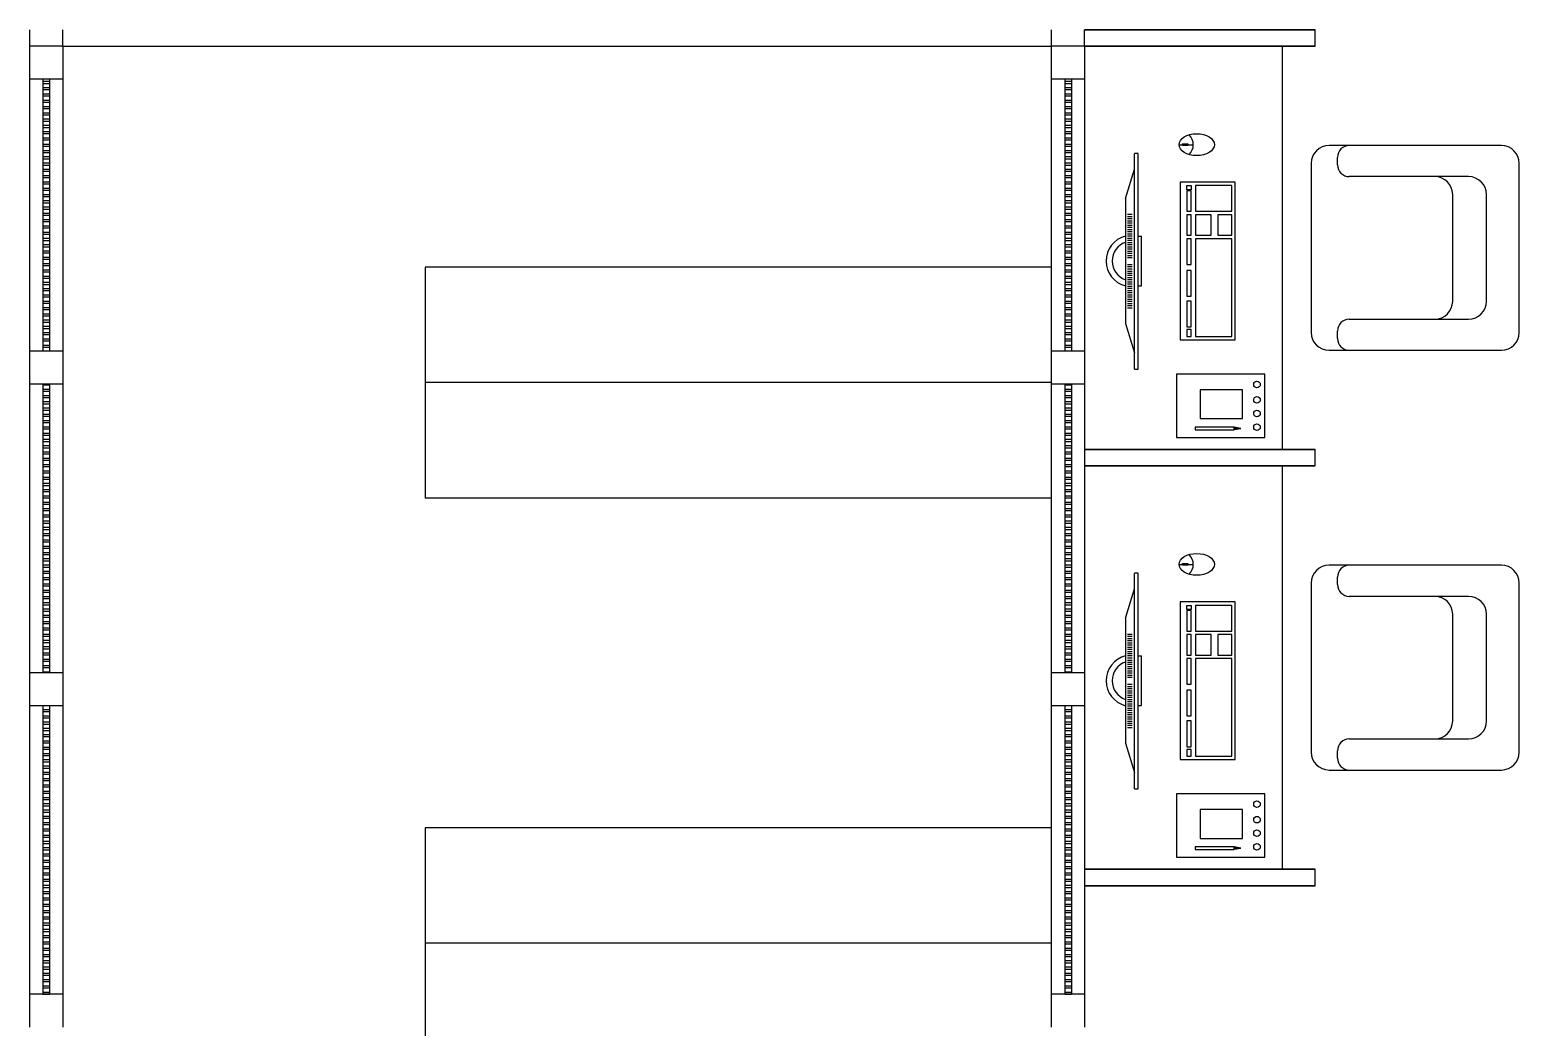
# Model space of a CAD drawing. Header units: millimetres. Extents: x 3409 to 3822, y 896 to 1108.
# Drawn here: x 3438.474 to 3442.993, y 1081.506 to 1084.531 of the extents above; entities that cross this region are included whole.
import ezdxf

# ---------------------------------------------------------------- set-up
doc = ezdxf.new("R2010")
doc.units = ezdxf.units.MM
doc.layers.add('a-epipla', color=8, linetype='Continuous')

msp = doc.modelspace()

# ---------------------------------------------------------------- linework, layer by layer
at = {"layer": 'a-epipla'}
for p, q in [((3438.474, 1084.4811), (3438.474, 1084.5311)), ((3438.574, 1084.4811), (3438.574, 1084.5311)), ((3441.574, 1084.4811), (3441.574, 1084.5311)), ((3441.674, 1084.5311), (3442.374, 1084.5311)), ((3441.674, 1084.5311), (3442.374, 1084.5311)), ((3442.374, 1084.5311), (3441.674, 1084.5311)), ((3441.674, 1084.4811), (3441.674, 1084.5311)), ((3442.374, 1084.4811), (3442.374, 1084.5311)), ((3442.374, 1084.4811), (3442.374, 1084.5311)), ((3442.374, 1084.4811), (3442.374, 1084.5311)), ((3438.574, 1084.4811), (3438.474, 1084.4811)), ((3438.474, 1084.3811), (3438.474, 1084.4811)), ((3438.574, 1084.4811), (3438.574, 1084.3811)), ((3441.674, 1084.4811), (3441.574, 1084.4811)), ((3441.574, 1084.3811), (3441.574, 1084.4811)), ((3441.674, 1084.4811), (3442.374, 1084.4811)), ((3441.674, 1084.4811), (3442.374, 1084.4811)), ((3442.374, 1084.4811), (3441.674, 1084.4811)), ((3441.674, 1084.4811), (3441.674, 1084.3811)), ((3442.274, 1083.2582), (3442.274, 1084.4811)), ((3438.474, 1083.5561), (3438.474, 1084.3811)), ((3438.574, 1084.3811), (3438.474, 1084.3811)), ((3438.514, 1084.3811), (3438.514, 1083.5561)), ((3438.534, 1084.3811), (3438.534, 1083.5561)), ((3438.574, 1084.3811), (3438.574, 1083.5561)), ((3441.574, 1083.5561), (3441.574, 1084.3811)), ((3441.674, 1084.3811), (3441.574, 1084.3811)), ((3441.614, 1084.3811), (3441.614, 1083.5561)), ((3441.634, 1084.3811), (3441.634, 1083.5561)), ((3441.674, 1084.3811), (3441.674, 1083.5561)), ((3441.9609, 1084.1827), (3441.9707, 1084.1827)), ((3441.987, 1084.1827), (3442.0037, 1084.1827)), ((3442.4771, 1084.1802), (3442.4156, 1084.1802)), ((3442.9385, 1084.1802), (3442.4771, 1084.1802)), ((3441.825, 1084.1574), (3441.8366, 1084.1574)), ((3441.825, 1083.5022), (3441.825, 1084.1554)), ((3441.8366, 1083.5022), (3441.8366, 1084.1554)), ((3442.3616, 1084.1262), (3442.3616, 1083.6132)), ((3442.4411, 1084.1218), (3442.4411, 1084.1442)), ((3442.9925, 1083.6132), (3442.9925, 1084.1262)), ((3441.798, 1084.0193), (3441.825, 1084.1081)), ((3442.839, 1084.0858), (3442.4771, 1084.0858)), ((3442.7907, 1083.7075), (3442.7907, 1084.0318)), ((3442.893, 1083.7075), (3442.893, 1084.0318)), ((3441.798, 1084.0193), (3441.798, 1083.6403)), ((3441.8046, 1083.9715), (3441.8179, 1083.9715)), ((3441.8046, 1083.965), (3441.8179, 1083.965)), ((3441.8046, 1083.9584), (3441.8179, 1083.9584)), ((3441.8046, 1083.9519), (3441.8179, 1083.9519)), ((3441.8046, 1083.9453), (3441.8179, 1083.9453)), ((3441.8046, 1083.9387), (3441.8179, 1083.9387)), ((3441.8046, 1083.9322), (3441.8179, 1083.9322)), ((3441.8046, 1083.9256), (3441.8179, 1083.9256)), ((3441.8046, 1083.919), (3441.8179, 1083.919)), ((3441.8046, 1083.9125), (3441.8179, 1083.9125)), ((3441.8046, 1083.9059), (3441.8179, 1083.9059)), ((3441.8046, 1083.8993), (3441.8179, 1083.8993)), ((3441.8046, 1083.8928), (3441.8179, 1083.8928)), ((3441.8366, 1083.9053), (3441.8465, 1083.9053)), ((3441.8465, 1083.7543), (3441.8465, 1083.9053)), ((3441.8046, 1083.8862), (3441.8179, 1083.8862)), ((3441.8046, 1083.8796), (3441.8179, 1083.8796)), ((3441.8046, 1083.8731), (3441.8179, 1083.8731)), ((3441.8046, 1083.8665), (3441.8179, 1083.8665)), ((3441.8046, 1083.86), (3441.8179, 1083.86)), ((3441.8046, 1083.8534), (3441.8179, 1083.8534)), ((3441.8046, 1083.8468), (3441.8179, 1083.8468)), ((3439.674, 1083.8111), (3439.674, 1083.1111)), ((3441.8046, 1083.8403), (3441.8179, 1083.8403)), ((3441.8046, 1083.8193), (3441.8179, 1083.8193)), ((3441.8046, 1083.8128), (3441.8179, 1083.8128)), ((3441.8046, 1083.8062), (3441.8179, 1083.8062)), ((3441.8046, 1083.7996), (3441.8179, 1083.7996)), ((3441.8046, 1083.7931), (3441.8179, 1083.7931)), ((3441.8046, 1083.7865), (3441.8179, 1083.7865)), ((3441.8046, 1083.7799), (3441.8179, 1083.7799)), ((3441.8046, 1083.7734), (3441.8179, 1083.7734)), ((3441.8046, 1083.7668), (3441.8179, 1083.7668)), ((3441.8046, 1083.7603), (3441.8179, 1083.7603)), ((3441.8366, 1083.7543), (3441.8465, 1083.7543)), ((3441.8046, 1083.7537), (3441.8179, 1083.7537)), ((3441.8046, 1083.7471), (3441.8179, 1083.7471)), ((3441.8046, 1083.7406), (3441.8179, 1083.7406)), ((3441.8046, 1083.734), (3441.8179, 1083.734)), ((3441.8046, 1083.7274), (3441.8179, 1083.7274)), ((3441.8046, 1083.7209), (3441.8179, 1083.7209)), ((3441.8046, 1083.7143), (3441.8179, 1083.7143)), ((3441.8046, 1083.7077), (3441.8179, 1083.7077)), ((3441.8046, 1083.7012), (3441.8179, 1083.7012)), ((3441.8046, 1083.6946), (3441.8179, 1083.6946)), ((3441.8046, 1083.688), (3441.8179, 1083.688)), ((3441.798, 1083.6403), (3441.825, 1083.5515)), ((3442.4771, 1083.6535), (3442.839, 1083.6535)), ((3442.4411, 1083.5952), (3442.4411, 1083.6175)), ((3438.574, 1083.5561), (3438.474, 1083.5561)), ((3438.474, 1083.4561), (3438.474, 1083.5561)), ((3438.574, 1083.5561), (3438.574, 1083.4561)), ((3441.674, 1083.5561), (3441.574, 1083.5561)), ((3441.574, 1083.4561), (3441.574, 1083.5561)), ((3441.674, 1083.5561), (3441.674, 1083.4561)), ((3442.4156, 1083.5592), (3442.9385, 1083.5592)), ((3441.825, 1083.5022), (3441.8366, 1083.5022)), ((3442.2211, 1083.4869), (3441.9526, 1083.4869)), ((3441.9526, 1083.4869), (3441.9526, 1083.2944)), ((3442.2211, 1083.2944), (3442.2211, 1083.4869)), ((3438.474, 1082.5811), (3438.474, 1083.4561)), ((3438.574, 1083.4561), (3438.474, 1083.4561)), ((3438.514, 1083.4561), (3438.514, 1082.5811)), ((3438.534, 1083.4561), (3438.534, 1082.5811)), ((3438.574, 1083.4561), (3438.574, 1082.5811)), ((3441.574, 1082.5811), (3441.574, 1083.4561)), ((3441.674, 1083.4561), (3441.574, 1083.4561)), ((3441.614, 1083.4561), (3441.614, 1082.5811)), ((3441.634, 1083.4561), (3441.634, 1082.5811)), ((3441.674, 1083.4561), (3441.674, 1082.5811)), ((3442.0243, 1083.4397), (3442.0243, 1083.3518)), ((3442.1534, 1083.4397), (3442.0243, 1083.4397)), ((3442.1534, 1083.3518), (3442.1534, 1083.4397)), ((3442.0243, 1083.3518), (3442.1534, 1083.3518)), ((3442.1278, 1083.326), (3442.0092, 1083.326)), ((3442.0092, 1083.326), (3442.0092, 1083.3176)), ((3442.0092, 1083.3176), (3442.1278, 1083.3176)), ((3442.1478, 1083.3218), (3442.1278, 1083.326)), ((3442.1278, 1083.3239), (3442.1278, 1083.326)), ((3442.1278, 1083.325), (3442.1478, 1083.3218)), ((3442.1278, 1083.3239), (3442.1478, 1083.3218)), ((3442.1278, 1083.3218), (3442.1278, 1083.3239)), ((3442.1278, 1083.3229), (3442.1478, 1083.3218)), ((3442.1278, 1083.3218), (3442.1478, 1083.3218)), ((3442.1478, 1083.3218), (3442.1278, 1083.3176)), ((3442.1478, 1083.3218), (3442.1278, 1083.3197)), ((3442.1278, 1083.3197), (3442.1278, 1083.3218)), ((3442.1278, 1083.3186), (3442.1478, 1083.3218)), ((3442.1278, 1083.3207), (3442.1478, 1083.3218)), ((3442.1278, 1083.3176), (3442.1278, 1083.3197)), ((3441.674, 1083.2582), (3442.374, 1083.2582)), ((3441.674, 1083.2582), (3442.374, 1083.2582)), ((3442.374, 1083.2582), (3441.674, 1083.2582)), ((3441.9526, 1083.2944), (3442.2211, 1083.2944)), ((3442.374, 1083.2082), (3442.374, 1083.2582)), ((3442.374, 1083.2082), (3442.374, 1083.2582)), ((3442.374, 1083.2082), (3442.374, 1083.2582)), ((3441.674, 1083.2082), (3442.374, 1083.2082)), ((3441.674, 1083.2082), (3442.374, 1083.2082)), ((3442.374, 1083.2082), (3441.674, 1083.2082)), ((3442.274, 1081.9852), (3442.274, 1083.2082)), ((3441.9609, 1082.9098), (3441.9707, 1082.9098)), ((3441.987, 1082.9098), (3442.0037, 1082.9098)), ((3442.4771, 1082.9072), (3442.4156, 1082.9072)), ((3442.9385, 1082.9072), (3442.4771, 1082.9072)), ((3441.825, 1082.8844), (3441.8366, 1082.8844)), ((3441.825, 1082.2292), (3441.825, 1082.8824)), ((3441.8366, 1082.2292), (3441.8366, 1082.8824)), ((3442.3616, 1082.8532), (3442.3616, 1082.3402)), ((3442.4411, 1082.8489), (3442.4411, 1082.8712)), ((3442.9925, 1082.3402), (3442.9925, 1082.8532)), ((3441.798, 1082.7463), (3441.825, 1082.8352)), ((3442.839, 1082.8129), (3442.4771, 1082.8129)), ((3441.798, 1082.7463), (3441.798, 1082.3674)), ((3442.7907, 1082.4346), (3442.7907, 1082.7589)), ((3442.893, 1082.4346), (3442.893, 1082.7589)), ((3441.8046, 1082.6986), (3441.8179, 1082.6986)), ((3441.8046, 1082.692), (3441.8179, 1082.692)), ((3441.8046, 1082.6855), (3441.8179, 1082.6855)), ((3441.8046, 1082.6789), (3441.8179, 1082.6789)), ((3441.8046, 1082.6723), (3441.8179, 1082.6723)), ((3441.8046, 1082.6658), (3441.8179, 1082.6658)), ((3441.8046, 1082.6592), (3441.8179, 1082.6592)), ((3441.8046, 1082.6526), (3441.8179, 1082.6526)), ((3441.8046, 1082.6461), (3441.8179, 1082.6461)), ((3441.8046, 1082.6395), (3441.8179, 1082.6395)), ((3441.8046, 1082.633), (3441.8179, 1082.633)), ((3441.8046, 1082.6264), (3441.8179, 1082.6264)), ((3441.8366, 1082.6323), (3441.8465, 1082.6323)), ((3441.8465, 1082.4814), (3441.8465, 1082.6323)), ((3438.574, 1082.5811), (3438.474, 1082.5811)), ((3438.474, 1082.4811), (3438.474, 1082.5811)), ((3438.574, 1082.5811), (3438.574, 1082.4811)), ((3441.674, 1082.5811), (3441.574, 1082.5811)), ((3441.574, 1082.4811), (3441.574, 1082.5811)), ((3441.674, 1082.5811), (3441.674, 1082.4811)), ((3441.8046, 1082.6198), (3441.8179, 1082.6198)), ((3441.8046, 1082.6133), (3441.8179, 1082.6133)), ((3441.8046, 1082.6067), (3441.8179, 1082.6067)), ((3441.8046, 1082.6001), (3441.8179, 1082.6001)), ((3441.8046, 1082.5936), (3441.8179, 1082.5936)), ((3441.8046, 1082.587), (3441.8179, 1082.587)), ((3441.8046, 1082.5804), (3441.8179, 1082.5804)), ((3441.8046, 1082.5739), (3441.8179, 1082.5739)), ((3441.8046, 1082.5673), (3441.8179, 1082.5673)), ((3441.8046, 1082.5464), (3441.8179, 1082.5464)), ((3441.8046, 1082.5398), (3441.8179, 1082.5398)), ((3441.8046, 1082.5333), (3441.8179, 1082.5333)), ((3441.8046, 1082.5267), (3441.8179, 1082.5267)), ((3441.8046, 1082.5201), (3441.8179, 1082.5201)), ((3441.8046, 1082.5136), (3441.8179, 1082.5136)), ((3441.8046, 1082.507), (3441.8179, 1082.507)), ((3441.8046, 1082.5004), (3441.8179, 1082.5004)), ((3441.8046, 1082.4939), (3441.8179, 1082.4939)), ((3438.474, 1081.6061), (3438.474, 1082.4811)), ((3438.574, 1082.4811), (3438.474, 1082.4811)), ((3438.514, 1082.4811), (3438.514, 1081.6061)), ((3438.534, 1082.4811), (3438.534, 1081.6061)), ((3438.574, 1082.4811), (3438.574, 1081.6061)), ((3441.574, 1081.6061), (3441.574, 1082.4811)), ((3441.674, 1082.4811), (3441.574, 1082.4811)), ((3441.614, 1082.4811), (3441.614, 1081.6061)), ((3441.634, 1082.4811), (3441.634, 1081.6061)), ((3441.674, 1082.4811), (3441.674, 1081.6061)), ((3441.8046, 1082.4873), (3441.8179, 1082.4873)), ((3441.8046, 1082.4807), (3441.8179, 1082.4807)), ((3441.8046, 1082.4742), (3441.8179, 1082.4742)), ((3441.8046, 1082.4676), (3441.8179, 1082.4676)), ((3441.8046, 1082.461), (3441.8179, 1082.461)), ((3441.8046, 1082.4545), (3441.8179, 1082.4545)), ((3441.8046, 1082.4479), (3441.8179, 1082.4479)), ((3441.8366, 1082.4814), (3441.8465, 1082.4814)), ((3441.8046, 1082.4414), (3441.8179, 1082.4414)), ((3441.8046, 1082.4348), (3441.8179, 1082.4348)), ((3441.8046, 1082.4282), (3441.8179, 1082.4282)), ((3441.8046, 1082.4217), (3441.8179, 1082.4217)), ((3441.8046, 1082.4151), (3441.8179, 1082.4151)), ((3441.798, 1082.3674), (3441.825, 1082.2785)), ((3442.4771, 1082.3806), (3442.839, 1082.3806)), ((3442.4411, 1082.3222), (3442.4411, 1082.3446)), ((3442.4156, 1082.2862), (3442.9385, 1082.2862)), ((3441.825, 1082.2292), (3441.8366, 1082.2292)), ((3442.2211, 1082.2139), (3441.9526, 1082.2139)), ((3441.9526, 1082.2139), (3441.9526, 1082.0215)), ((3442.2211, 1082.0215), (3442.2211, 1082.2139)), ((3442.0243, 1082.1667), (3442.0243, 1082.0788)), ((3442.1534, 1082.1667), (3442.0243, 1082.1667)), ((3442.1534, 1082.0788), (3442.1534, 1082.1667)), ((3439.674, 1082.1111), (3439.674, 1081.4111)), ((3442.1278, 1082.0531), (3442.0092, 1082.0531)), ((3442.0092, 1082.0531), (3442.0092, 1082.0446)), ((3442.0092, 1082.0446), (3442.1278, 1082.0446)), ((3442.0243, 1082.0788), (3442.1534, 1082.0788)), ((3442.1478, 1082.0489), (3442.1278, 1082.0531)), ((3442.1278, 1082.051), (3442.1278, 1082.0531)), ((3442.1278, 1082.052), (3442.1478, 1082.0489)), ((3442.1278, 1082.051), (3442.1478, 1082.0489)), ((3442.1278, 1082.0489), (3442.1278, 1082.051)), ((3442.1278, 1082.0499), (3442.1478, 1082.0489)), ((3442.1278, 1082.0489), (3442.1478, 1082.0489)), ((3442.1478, 1082.0489), (3442.1278, 1082.0446)), ((3442.1478, 1082.0489), (3442.1278, 1082.0467)), ((3442.1278, 1082.0467), (3442.1278, 1082.0489)), ((3442.1278, 1082.0457), (3442.1478, 1082.0489)), ((3442.1278, 1082.0478), (3442.1478, 1082.0489)), ((3442.1278, 1082.0446), (3442.1278, 1082.0467)), ((3441.9526, 1082.0215), (3442.2211, 1082.0215)), ((3441.674, 1081.9852), (3442.374, 1081.9852)), ((3441.674, 1081.9852), (3442.374, 1081.9852)), ((3442.374, 1081.9852), (3441.674, 1081.9852)), ((3442.374, 1081.9352), (3442.374, 1081.9852)), ((3442.374, 1081.9352), (3442.374, 1081.9852)), ((3442.374, 1081.9352), (3442.374, 1081.9852)), ((3441.674, 1081.9352), (3442.374, 1081.9352)), ((3441.674, 1081.9352), (3442.374, 1081.9352)), ((3442.374, 1081.9352), (3441.674, 1081.9352)), ((3438.574, 1081.6061), (3438.474, 1081.6061)), ((3438.474, 1081.5061), (3438.474, 1081.6061)), ((3438.574, 1081.6061), (3438.574, 1081.5061)), ((3441.674, 1081.6061), (3441.574, 1081.6061)), ((3441.574, 1081.5061), (3441.574, 1081.6061)), ((3441.674, 1081.6061), (3441.674, 1081.5061))]:
    msp.add_line(p, q, dxfattribs=at)
at = {"layer": 'a-epipla', "linetype": 'Continuous'}
for p, q in [((3438.514, 1084.375), (3438.534, 1084.375)), ((3438.514, 1084.3686), (3438.534, 1084.3686)), ((3438.514, 1084.3559), (3438.534, 1084.3559)), ((3438.514, 1084.3496), (3438.534, 1084.3496)), ((3441.614, 1084.375), (3441.634, 1084.375)), ((3441.614, 1084.3686), (3441.634, 1084.3686)), ((3441.614, 1084.3559), (3441.634, 1084.3559)), ((3441.614, 1084.3496), (3441.634, 1084.3496)), ((3438.514, 1084.3369), (3438.534, 1084.3369)), ((3438.514, 1084.3305), (3438.534, 1084.3305)), ((3438.514, 1084.3178), (3438.534, 1084.3178)), ((3438.514, 1084.3115), (3438.534, 1084.3115)), ((3438.514, 1084.2988), (3438.534, 1084.2988)), ((3441.614, 1084.3369), (3441.634, 1084.3369)), ((3441.614, 1084.3305), (3441.634, 1084.3305)), ((3441.614, 1084.3178), (3441.634, 1084.3178)), ((3441.614, 1084.3115), (3441.634, 1084.3115)), ((3441.614, 1084.2988), (3441.634, 1084.2988)), ((3438.514, 1084.2924), (3438.534, 1084.2924)), ((3438.514, 1084.2797), (3438.534, 1084.2797)), ((3438.514, 1084.2734), (3438.534, 1084.2734)), ((3438.514, 1084.2607), (3438.534, 1084.2607)), ((3438.514, 1084.2543), (3438.534, 1084.2543)), ((3441.614, 1084.2924), (3441.634, 1084.2924)), ((3441.614, 1084.2797), (3441.634, 1084.2797)), ((3441.614, 1084.2734), (3441.634, 1084.2734)), ((3441.614, 1084.2607), (3441.634, 1084.2607)), ((3441.614, 1084.2543), (3441.634, 1084.2543)), ((3438.514, 1084.2416), (3438.534, 1084.2416)), ((3438.514, 1084.2353), (3438.534, 1084.2353)), ((3438.514, 1084.2226), (3438.534, 1084.2226)), ((3438.514, 1084.2162), (3438.534, 1084.2162)), ((3441.614, 1084.2416), (3441.634, 1084.2416)), ((3441.614, 1084.2353), (3441.634, 1084.2353)), ((3441.614, 1084.2226), (3441.634, 1084.2226)), ((3441.614, 1084.2162), (3441.634, 1084.2162)), ((3438.514, 1084.2035), (3438.534, 1084.2035)), ((3438.514, 1084.1972), (3438.534, 1084.1972)), ((3438.514, 1084.1845), (3438.534, 1084.1845)), ((3438.514, 1084.1781), (3438.534, 1084.1781)), ((3438.514, 1084.1654), (3438.534, 1084.1654)), ((3441.614, 1084.2035), (3441.634, 1084.2035)), ((3441.614, 1084.1972), (3441.634, 1084.1972)), ((3441.614, 1084.1845), (3441.634, 1084.1845)), ((3441.614, 1084.1781), (3441.634, 1084.1781)), ((3441.614, 1084.1654), (3441.634, 1084.1654)), ((3438.514, 1084.1591), (3438.534, 1084.1591)), ((3438.514, 1084.1464), (3438.534, 1084.1464)), ((3438.514, 1084.14), (3438.534, 1084.14)), ((3438.514, 1084.1273), (3438.534, 1084.1273)), ((3438.514, 1084.121), (3438.534, 1084.121)), ((3441.614, 1084.1591), (3441.634, 1084.1591)), ((3441.614, 1084.1464), (3441.634, 1084.1464)), ((3441.614, 1084.14), (3441.634, 1084.14)), ((3441.614, 1084.1273), (3441.634, 1084.1273)), ((3441.614, 1084.121), (3441.634, 1084.121)), ((3438.514, 1084.1083), (3438.534, 1084.1083)), ((3438.514, 1084.1019), (3438.534, 1084.1019)), ((3438.514, 1084.0892), (3438.534, 1084.0892)), ((3438.514, 1084.0829), (3438.534, 1084.0829)), ((3438.514, 1084.0702), (3438.534, 1084.0702)), ((3441.614, 1084.1083), (3441.634, 1084.1083)), ((3441.614, 1084.1019), (3441.634, 1084.1019)), ((3441.614, 1084.0892), (3441.634, 1084.0892)), ((3441.614, 1084.0829), (3441.634, 1084.0829)), ((3441.614, 1084.0702), (3441.634, 1084.0702)), ((3438.514, 1084.0638), (3438.534, 1084.0638)), ((3438.514, 1084.0511), (3438.534, 1084.0511)), ((3438.514, 1084.0448), (3438.534, 1084.0448)), ((3438.514, 1084.0321), (3438.534, 1084.0321)), ((3438.514, 1084.0257), (3438.534, 1084.0257)), ((3441.614, 1084.0638), (3441.634, 1084.0638)), ((3441.614, 1084.0511), (3441.634, 1084.0511)), ((3441.614, 1084.0448), (3441.634, 1084.0448)), ((3441.614, 1084.0321), (3441.634, 1084.0321)), ((3441.614, 1084.0257), (3441.634, 1084.0257)), ((3438.514, 1084.013), (3438.534, 1084.013)), ((3438.514, 1084.0067), (3438.534, 1084.0067)), ((3438.514, 1083.994), (3438.534, 1083.994)), ((3438.514, 1083.9876), (3438.534, 1083.9876)), ((3441.614, 1084.013), (3441.634, 1084.013)), ((3441.614, 1084.0067), (3441.634, 1084.0067)), ((3441.614, 1083.994), (3441.634, 1083.994)), ((3441.614, 1083.9876), (3441.634, 1083.9876)), ((3438.514, 1083.9749), (3438.534, 1083.9749)), ((3438.514, 1083.9686), (3438.534, 1083.9686)), ((3438.514, 1083.9559), (3438.534, 1083.9559)), ((3438.514, 1083.9495), (3438.534, 1083.9495)), ((3438.514, 1083.9368), (3438.534, 1083.9368)), ((3441.614, 1083.9749), (3441.634, 1083.9749)), ((3441.614, 1083.9686), (3441.634, 1083.9686)), ((3441.614, 1083.9559), (3441.634, 1083.9559)), ((3441.614, 1083.9495), (3441.634, 1083.9495)), ((3441.614, 1083.9368), (3441.634, 1083.9368)), ((3438.514, 1083.9305), (3438.534, 1083.9305)), ((3438.514, 1083.9178), (3438.534, 1083.9178)), ((3438.514, 1083.9114), (3438.534, 1083.9114)), ((3438.514, 1083.8987), (3438.534, 1083.8987)), ((3438.514, 1083.8924), (3438.534, 1083.8924)), ((3441.614, 1083.9305), (3441.634, 1083.9305)), ((3441.614, 1083.9178), (3441.634, 1083.9178)), ((3441.614, 1083.9114), (3441.634, 1083.9114)), ((3441.614, 1083.8987), (3441.634, 1083.8987)), ((3441.614, 1083.8924), (3441.634, 1083.8924)), ((3438.514, 1083.8797), (3438.534, 1083.8797)), ((3438.514, 1083.8733), (3438.534, 1083.8733)), ((3438.514, 1083.8606), (3438.534, 1083.8606)), ((3438.514, 1083.8543), (3438.534, 1083.8543)), ((3441.614, 1083.8797), (3441.634, 1083.8797)), ((3441.614, 1083.8733), (3441.634, 1083.8733)), ((3441.614, 1083.8606), (3441.634, 1083.8606)), ((3441.614, 1083.8543), (3441.634, 1083.8543)), ((3438.514, 1083.8416), (3438.534, 1083.8416)), ((3438.514, 1083.8352), (3438.534, 1083.8352)), ((3438.514, 1083.8225), (3438.534, 1083.8225)), ((3438.514, 1083.8162), (3438.534, 1083.8162)), ((3438.514, 1083.8035), (3438.534, 1083.8035)), ((3441.614, 1083.8416), (3441.634, 1083.8416)), ((3441.614, 1083.8352), (3441.634, 1083.8352)), ((3441.614, 1083.8225), (3441.634, 1083.8225)), ((3441.614, 1083.8162), (3441.634, 1083.8162)), ((3441.614, 1083.8035), (3441.634, 1083.8035)), ((3438.514, 1083.7971), (3438.534, 1083.7971)), ((3438.514, 1083.7844), (3438.534, 1083.7844)), ((3438.514, 1083.7781), (3438.534, 1083.7781)), ((3438.514, 1083.7654), (3438.534, 1083.7654)), ((3438.514, 1083.759), (3438.534, 1083.759)), ((3441.614, 1083.7971), (3441.634, 1083.7971)), ((3441.614, 1083.7844), (3441.634, 1083.7844)), ((3441.614, 1083.7781), (3441.634, 1083.7781)), ((3441.614, 1083.7654), (3441.634, 1083.7654)), ((3441.614, 1083.759), (3441.634, 1083.759)), ((3438.514, 1083.7463), (3438.534, 1083.7463)), ((3438.514, 1083.74), (3438.534, 1083.74)), ((3438.514, 1083.7273), (3438.534, 1083.7273)), ((3438.514, 1083.7209), (3438.534, 1083.7209)), ((3441.614, 1083.7463), (3441.634, 1083.7463)), ((3441.614, 1083.74), (3441.634, 1083.74)), ((3441.614, 1083.7273), (3441.634, 1083.7273)), ((3441.614, 1083.7209), (3441.634, 1083.7209)), ((3438.514, 1083.7082), (3438.534, 1083.7082)), ((3438.514, 1083.7019), (3438.534, 1083.7019)), ((3438.514, 1083.6892), (3438.534, 1083.6892)), ((3438.514, 1083.6828), (3438.534, 1083.6828)), ((3438.514, 1083.6701), (3438.534, 1083.6701)), ((3438.514, 1083.6638), (3438.534, 1083.6638)), ((3441.614, 1083.7082), (3441.634, 1083.7082)), ((3441.614, 1083.7019), (3441.634, 1083.7019)), ((3441.614, 1083.6892), (3441.634, 1083.6892)), ((3441.614, 1083.6828), (3441.634, 1083.6828)), ((3441.614, 1083.6701), (3441.634, 1083.6701)), ((3441.614, 1083.6638), (3441.634, 1083.6638)), ((3438.514, 1083.6511), (3438.534, 1083.6511)), ((3438.514, 1083.6447), (3438.534, 1083.6447)), ((3438.514, 1083.632), (3438.534, 1083.632)), ((3438.514, 1083.6257), (3438.534, 1083.6257)), ((3441.614, 1083.6511), (3441.634, 1083.6511)), ((3441.614, 1083.6447), (3441.634, 1083.6447)), ((3441.614, 1083.632), (3441.634, 1083.632)), ((3441.614, 1083.6257), (3441.634, 1083.6257)), ((3438.514, 1083.613), (3438.534, 1083.613)), ((3438.514, 1083.6066), (3438.534, 1083.6066)), ((3438.514, 1083.5939), (3438.534, 1083.5939)), ((3438.514, 1083.5876), (3438.534, 1083.5876)), ((3438.514, 1083.5749), (3438.534, 1083.5749)), ((3441.614, 1083.613), (3441.634, 1083.613)), ((3441.614, 1083.6066), (3441.634, 1083.6066)), ((3441.614, 1083.5939), (3441.634, 1083.5939)), ((3441.614, 1083.5876), (3441.634, 1083.5876)), ((3441.614, 1083.5749), (3441.634, 1083.5749)), ((3438.514, 1083.5685), (3438.534, 1083.5685)), ((3441.614, 1083.5685), (3441.634, 1083.5685)), ((3438.514, 1083.4542), (3438.534, 1083.4542)), ((3438.514, 1083.4415), (3438.534, 1083.4415)), ((3441.614, 1083.4542), (3441.634, 1083.4542)), ((3441.614, 1083.4415), (3441.634, 1083.4415)), ((3438.514, 1083.4352), (3438.534, 1083.4352)), ((3438.514, 1083.4225), (3438.534, 1083.4225)), ((3438.514, 1083.4161), (3438.534, 1083.4161)), ((3438.514, 1083.4034), (3438.534, 1083.4034)), ((3438.514, 1083.3971), (3438.534, 1083.3971)), ((3441.614, 1083.4352), (3441.634, 1083.4352)), ((3441.614, 1083.4225), (3441.634, 1083.4225)), ((3441.614, 1083.4161), (3441.634, 1083.4161)), ((3441.614, 1083.4034), (3441.634, 1083.4034)), ((3441.614, 1083.3971), (3441.634, 1083.3971)), ((3438.514, 1083.3844), (3438.534, 1083.3844)), ((3438.514, 1083.378), (3438.534, 1083.378)), ((3438.514, 1083.3653), (3438.534, 1083.3653)), ((3438.514, 1083.359), (3438.534, 1083.359)), ((3441.614, 1083.3844), (3441.634, 1083.3844)), ((3441.614, 1083.378), (3441.634, 1083.378)), ((3441.614, 1083.3653), (3441.634, 1083.3653)), ((3441.614, 1083.359), (3441.634, 1083.359)), ((3438.514, 1083.3463), (3438.534, 1083.3463)), ((3438.514, 1083.3399), (3438.534, 1083.3399)), ((3438.514, 1083.3272), (3438.534, 1083.3272)), ((3438.514, 1083.3209), (3438.534, 1083.3209)), ((3438.514, 1083.3082), (3438.534, 1083.3082)), ((3441.614, 1083.3463), (3441.634, 1083.3463)), ((3441.614, 1083.3399), (3441.634, 1083.3399)), ((3441.614, 1083.3272), (3441.634, 1083.3272)), ((3441.614, 1083.3209), (3441.634, 1083.3209)), ((3441.614, 1083.3082), (3441.634, 1083.3082)), ((3438.514, 1083.3018), (3438.534, 1083.3018)), ((3438.514, 1083.2891), (3438.534, 1083.2891)), ((3438.514, 1083.2828), (3438.534, 1083.2828)), ((3438.514, 1083.2701), (3438.534, 1083.2701)), ((3438.514, 1083.2637), (3438.534, 1083.2637)), ((3441.614, 1083.3018), (3441.634, 1083.3018)), ((3441.614, 1083.2891), (3441.634, 1083.2891)), ((3441.614, 1083.2828), (3441.634, 1083.2828)), ((3441.614, 1083.2701), (3441.634, 1083.2701)), ((3441.614, 1083.2637), (3441.634, 1083.2637)), ((3438.514, 1083.251), (3438.534, 1083.251)), ((3438.514, 1083.2447), (3438.534, 1083.2447)), ((3438.514, 1083.232), (3438.534, 1083.232)), ((3438.514, 1083.2256), (3438.534, 1083.2256)), ((3438.514, 1083.2129), (3438.534, 1083.2129)), ((3441.614, 1083.251), (3441.634, 1083.251)), ((3441.614, 1083.2447), (3441.634, 1083.2447)), ((3441.614, 1083.232), (3441.634, 1083.232)), ((3441.614, 1083.2256), (3441.634, 1083.2256)), ((3441.614, 1083.2129), (3441.634, 1083.2129)), ((3438.514, 1083.2066), (3438.534, 1083.2066)), ((3438.514, 1083.1939), (3438.534, 1083.1939)), ((3438.514, 1083.1875), (3438.534, 1083.1875)), ((3438.514, 1083.1748), (3438.534, 1083.1748)), ((3438.514, 1083.1685), (3438.534, 1083.1685)), ((3441.614, 1083.2066), (3441.634, 1083.2066)), ((3441.614, 1083.1939), (3441.634, 1083.1939)), ((3441.614, 1083.1875), (3441.634, 1083.1875)), ((3441.614, 1083.1748), (3441.634, 1083.1748)), ((3441.614, 1083.1685), (3441.634, 1083.1685)), ((3438.514, 1083.1558), (3438.534, 1083.1558)), ((3438.514, 1083.1494), (3438.534, 1083.1494)), ((3438.514, 1083.1367), (3438.534, 1083.1367)), ((3438.514, 1083.1304), (3438.534, 1083.1304)), ((3441.614, 1083.1558), (3441.634, 1083.1558)), ((3441.614, 1083.1494), (3441.634, 1083.1494)), ((3441.614, 1083.1367), (3441.634, 1083.1367)), ((3441.614, 1083.1304), (3441.634, 1083.1304)), ((3438.514, 1083.1177), (3438.534, 1083.1177)), ((3438.514, 1083.1113), (3438.534, 1083.1113)), ((3438.514, 1083.0986), (3438.534, 1083.0986)), ((3438.514, 1083.0923), (3438.534, 1083.0923)), ((3438.514, 1083.0796), (3438.534, 1083.0796)), ((3441.614, 1083.1177), (3441.634, 1083.1177)), ((3441.614, 1083.1113), (3441.634, 1083.1113)), ((3441.614, 1083.0986), (3441.634, 1083.0986)), ((3441.614, 1083.0923), (3441.634, 1083.0923)), ((3441.614, 1083.0796), (3441.634, 1083.0796)), ((3438.514, 1083.0732), (3438.534, 1083.0732)), ((3438.514, 1083.0605), (3438.534, 1083.0605)), ((3438.514, 1083.0542), (3438.534, 1083.0542)), ((3438.514, 1083.0415), (3438.534, 1083.0415)), ((3438.514, 1083.0351), (3438.534, 1083.0351)), ((3441.614, 1083.0732), (3441.634, 1083.0732)), ((3441.614, 1083.0605), (3441.634, 1083.0605)), ((3441.614, 1083.0542), (3441.634, 1083.0542)), ((3441.614, 1083.0415), (3441.634, 1083.0415)), ((3441.614, 1083.0351), (3441.634, 1083.0351)), ((3438.514, 1083.0224), (3438.534, 1083.0224)), ((3438.514, 1083.0161), (3438.534, 1083.0161)), ((3438.514, 1083.0034), (3438.534, 1083.0034)), ((3438.514, 1082.997), (3438.534, 1082.997)), ((3441.614, 1083.0224), (3441.634, 1083.0224)), ((3441.614, 1083.0161), (3441.634, 1083.0161)), ((3441.614, 1083.0034), (3441.634, 1083.0034)), ((3441.614, 1082.997), (3441.634, 1082.997)), ((3438.514, 1082.9843), (3438.534, 1082.9843)), ((3438.514, 1082.978), (3438.534, 1082.978)), ((3438.514, 1082.9653), (3438.534, 1082.9653)), ((3438.514, 1082.9589), (3438.534, 1082.9589)), ((3438.514, 1082.9462), (3438.534, 1082.9462)), ((3441.614, 1082.9843), (3441.634, 1082.9843)), ((3441.614, 1082.978), (3441.634, 1082.978)), ((3441.614, 1082.9653), (3441.634, 1082.9653)), ((3441.614, 1082.9589), (3441.634, 1082.9589)), ((3441.614, 1082.9462), (3441.634, 1082.9462)), ((3438.514, 1082.9399), (3438.534, 1082.9399)), ((3438.514, 1082.9272), (3438.534, 1082.9272)), ((3438.514, 1082.9208), (3438.534, 1082.9208)), ((3438.514, 1082.9081), (3438.534, 1082.9081)), ((3438.514, 1082.9018), (3438.534, 1082.9018)), ((3441.614, 1082.9399), (3441.634, 1082.9399)), ((3441.614, 1082.9272), (3441.634, 1082.9272)), ((3441.614, 1082.9208), (3441.634, 1082.9208)), ((3441.614, 1082.9081), (3441.634, 1082.9081)), ((3441.614, 1082.9018), (3441.634, 1082.9018)), ((3438.514, 1082.8891), (3438.534, 1082.8891)), ((3438.514, 1082.8827), (3438.534, 1082.8827)), ((3438.514, 1082.87), (3438.534, 1082.87)), ((3438.514, 1082.8637), (3438.534, 1082.8637)), ((3438.514, 1082.851), (3438.534, 1082.851)), ((3441.614, 1082.8891), (3441.634, 1082.8891)), ((3441.614, 1082.8827), (3441.634, 1082.8827)), ((3441.614, 1082.87), (3441.634, 1082.87)), ((3441.614, 1082.8637), (3441.634, 1082.8637)), ((3441.614, 1082.851), (3441.634, 1082.851)), ((3438.514, 1082.8446), (3438.534, 1082.8446)), ((3438.514, 1082.8319), (3438.534, 1082.8319)), ((3438.514, 1082.8256), (3438.534, 1082.8256)), ((3438.514, 1082.8129), (3438.534, 1082.8129)), ((3438.514, 1082.8065), (3438.534, 1082.8065)), ((3441.614, 1082.8446), (3441.634, 1082.8446)), ((3441.614, 1082.8319), (3441.634, 1082.8319)), ((3441.614, 1082.8256), (3441.634, 1082.8256)), ((3441.614, 1082.8129), (3441.634, 1082.8129)), ((3441.614, 1082.8065), (3441.634, 1082.8065)), ((3438.514, 1082.7938), (3438.534, 1082.7938)), ((3438.514, 1082.7875), (3438.534, 1082.7875)), ((3438.514, 1082.7748), (3438.534, 1082.7748)), ((3438.514, 1082.7684), (3438.534, 1082.7684)), ((3441.614, 1082.7938), (3441.634, 1082.7938)), ((3441.614, 1082.7875), (3441.634, 1082.7875)), ((3441.614, 1082.7748), (3441.634, 1082.7748)), ((3441.614, 1082.7684), (3441.634, 1082.7684)), ((3438.514, 1082.7557), (3438.534, 1082.7557)), ((3438.514, 1082.7494), (3438.534, 1082.7494)), ((3438.514, 1082.7367), (3438.534, 1082.7367)), ((3438.514, 1082.7303), (3438.534, 1082.7303)), ((3438.514, 1082.7176), (3438.534, 1082.7176)), ((3441.614, 1082.7557), (3441.634, 1082.7557)), ((3441.614, 1082.7494), (3441.634, 1082.7494)), ((3441.614, 1082.7367), (3441.634, 1082.7367)), ((3441.614, 1082.7303), (3441.634, 1082.7303)), ((3441.614, 1082.7176), (3441.634, 1082.7176)), ((3438.514, 1082.7113), (3438.534, 1082.7113)), ((3438.514, 1082.6986), (3438.534, 1082.6986)), ((3438.514, 1082.6922), (3438.534, 1082.6922)), ((3438.514, 1082.6795), (3438.534, 1082.6795)), ((3438.514, 1082.6732), (3438.534, 1082.6732)), ((3441.614, 1082.7113), (3441.634, 1082.7113)), ((3441.614, 1082.6986), (3441.634, 1082.6986)), ((3441.614, 1082.6922), (3441.634, 1082.6922)), ((3441.614, 1082.6795), (3441.634, 1082.6795)), ((3441.614, 1082.6732), (3441.634, 1082.6732)), ((3438.514, 1082.6605), (3438.534, 1082.6605)), ((3438.514, 1082.6541), (3438.534, 1082.6541)), ((3438.514, 1082.6414), (3438.534, 1082.6414)), ((3438.514, 1082.6351), (3438.534, 1082.6351)), ((3441.614, 1082.6605), (3441.634, 1082.6605)), ((3441.614, 1082.6541), (3441.634, 1082.6541)), ((3441.614, 1082.6414), (3441.634, 1082.6414)), ((3441.614, 1082.6351), (3441.634, 1082.6351)), ((3438.514, 1082.6224), (3438.534, 1082.6224)), ((3438.514, 1082.616), (3438.534, 1082.616)), ((3438.514, 1082.6033), (3438.534, 1082.6033)), ((3438.514, 1082.597), (3438.534, 1082.597)), ((3438.514, 1082.5843), (3438.534, 1082.5843)), ((3441.614, 1082.6224), (3441.634, 1082.6224)), ((3441.614, 1082.616), (3441.634, 1082.616)), ((3441.614, 1082.6033), (3441.634, 1082.6033)), ((3441.614, 1082.597), (3441.634, 1082.597)), ((3441.614, 1082.5843), (3441.634, 1082.5843)), ((3438.514, 1082.47), (3438.534, 1082.47)), ((3438.514, 1082.4636), (3438.534, 1082.4636)), ((3438.514, 1082.4509), (3438.534, 1082.4509)), ((3438.514, 1082.4446), (3438.534, 1082.4446)), ((3441.614, 1082.47), (3441.634, 1082.47)), ((3441.614, 1082.4636), (3441.634, 1082.4636)), ((3441.614, 1082.4509), (3441.634, 1082.4509)), ((3441.614, 1082.4446), (3441.634, 1082.4446)), ((3438.514, 1082.4319), (3438.534, 1082.4319)), ((3438.514, 1082.4255), (3438.534, 1082.4255)), ((3438.514, 1082.4128), (3438.534, 1082.4128)), ((3438.514, 1082.4065), (3438.534, 1082.4065)), ((3441.614, 1082.4319), (3441.634, 1082.4319)), ((3441.614, 1082.4255), (3441.634, 1082.4255)), ((3441.614, 1082.4128), (3441.634, 1082.4128)), ((3441.614, 1082.4065), (3441.634, 1082.4065)), ((3438.514, 1082.3938), (3438.534, 1082.3938)), ((3438.514, 1082.3874), (3438.534, 1082.3874)), ((3438.514, 1082.3747), (3438.534, 1082.3747)), ((3438.514, 1082.3684), (3438.534, 1082.3684)), ((3438.514, 1082.3557), (3438.534, 1082.3557)), ((3441.614, 1082.3938), (3441.634, 1082.3938)), ((3441.614, 1082.3874), (3441.634, 1082.3874)), ((3441.614, 1082.3747), (3441.634, 1082.3747)), ((3441.614, 1082.3684), (3441.634, 1082.3684)), ((3441.614, 1082.3557), (3441.634, 1082.3557)), ((3438.514, 1082.3493), (3438.534, 1082.3493)), ((3438.514, 1082.3366), (3438.534, 1082.3366)), ((3438.514, 1082.3303), (3438.534, 1082.3303)), ((3438.514, 1082.3176), (3438.534, 1082.3176)), ((3438.514, 1082.3112), (3438.534, 1082.3112)), ((3441.614, 1082.3493), (3441.634, 1082.3493)), ((3441.614, 1082.3366), (3441.634, 1082.3366)), ((3441.614, 1082.3303), (3441.634, 1082.3303)), ((3441.614, 1082.3176), (3441.634, 1082.3176)), ((3441.614, 1082.3112), (3441.634, 1082.3112)), ((3438.514, 1082.2985), (3438.534, 1082.2985)), ((3438.514, 1082.2922), (3438.534, 1082.2922)), ((3438.514, 1082.2795), (3438.534, 1082.2795)), ((3438.514, 1082.2731), (3438.534, 1082.2731)), ((3441.614, 1082.2985), (3441.634, 1082.2985)), ((3441.614, 1082.2922), (3441.634, 1082.2922)), ((3441.614, 1082.2795), (3441.634, 1082.2795)), ((3441.614, 1082.2731), (3441.634, 1082.2731)), ((3438.514, 1082.2604), (3438.534, 1082.2604)), ((3438.514, 1082.2541), (3438.534, 1082.2541)), ((3438.514, 1082.2414), (3438.534, 1082.2414)), ((3438.514, 1082.235), (3438.534, 1082.235)), ((3438.514, 1082.2223), (3438.534, 1082.2223)), ((3441.614, 1082.2604), (3441.634, 1082.2604)), ((3441.614, 1082.2541), (3441.634, 1082.2541)), ((3441.614, 1082.2414), (3441.634, 1082.2414)), ((3441.614, 1082.235), (3441.634, 1082.235)), ((3441.614, 1082.2223), (3441.634, 1082.2223)), ((3438.514, 1082.216), (3438.534, 1082.216)), ((3438.514, 1082.2033), (3438.534, 1082.2033)), ((3438.514, 1082.1969), (3438.534, 1082.1969)), ((3438.514, 1082.1842), (3438.534, 1082.1842)), ((3438.514, 1082.1779), (3438.534, 1082.1779)), ((3441.614, 1082.216), (3441.634, 1082.216)), ((3441.614, 1082.2033), (3441.634, 1082.2033)), ((3441.614, 1082.1969), (3441.634, 1082.1969)), ((3441.614, 1082.1842), (3441.634, 1082.1842)), ((3441.614, 1082.1779), (3441.634, 1082.1779)), ((3438.514, 1082.1652), (3438.534, 1082.1652)), ((3438.514, 1082.1588), (3438.534, 1082.1588)), ((3438.514, 1082.1461), (3438.534, 1082.1461)), ((3438.514, 1082.1398), (3438.534, 1082.1398)), ((3441.614, 1082.1652), (3441.634, 1082.1652)), ((3441.614, 1082.1588), (3441.634, 1082.1588)), ((3441.614, 1082.1461), (3441.634, 1082.1461)), ((3441.614, 1082.1398), (3441.634, 1082.1398)), ((3438.514, 1082.1271), (3438.534, 1082.1271)), ((3438.514, 1082.1207), (3438.534, 1082.1207)), ((3438.514, 1082.108), (3438.534, 1082.108)), ((3438.514, 1082.1017), (3438.534, 1082.1017)), ((3438.514, 1082.089), (3438.534, 1082.089)), ((3438.514, 1082.0826), (3438.534, 1082.0826)), ((3441.614, 1082.1271), (3441.634, 1082.1271)), ((3441.614, 1082.1207), (3441.634, 1082.1207)), ((3441.614, 1082.108), (3441.634, 1082.108)), ((3441.614, 1082.1017), (3441.634, 1082.1017)), ((3441.614, 1082.089), (3441.634, 1082.089)), ((3441.614, 1082.0826), (3441.634, 1082.0826)), ((3438.514, 1082.0699), (3438.534, 1082.0699)), ((3438.514, 1082.0636), (3438.534, 1082.0636)), ((3438.514, 1082.0509), (3438.534, 1082.0509)), ((3438.514, 1082.0445), (3438.534, 1082.0445)), ((3441.614, 1082.0699), (3441.634, 1082.0699)), ((3441.614, 1082.0636), (3441.634, 1082.0636)), ((3441.614, 1082.0509), (3441.634, 1082.0509)), ((3441.614, 1082.0445), (3441.634, 1082.0445)), ((3438.514, 1082.0318), (3438.534, 1082.0318)), ((3438.514, 1082.0255), (3438.534, 1082.0255)), ((3438.514, 1082.0128), (3438.534, 1082.0128)), ((3438.514, 1082.0064), (3438.534, 1082.0064)), ((3438.514, 1081.9937), (3438.534, 1081.9937)), ((3441.614, 1082.0318), (3441.634, 1082.0318)), ((3441.614, 1082.0255), (3441.634, 1082.0255)), ((3441.614, 1082.0128), (3441.634, 1082.0128)), ((3441.614, 1082.0064), (3441.634, 1082.0064)), ((3441.614, 1081.9937), (3441.634, 1081.9937)), ((3438.514, 1081.9874), (3438.534, 1081.9874)), ((3438.514, 1081.9747), (3438.534, 1081.9747)), ((3438.514, 1081.9683), (3438.534, 1081.9683)), ((3438.514, 1081.9556), (3438.534, 1081.9556)), ((3438.514, 1081.9493), (3438.534, 1081.9493)), ((3441.614, 1081.9874), (3441.634, 1081.9874)), ((3441.614, 1081.9747), (3441.634, 1081.9747)), ((3441.614, 1081.9683), (3441.634, 1081.9683)), ((3441.614, 1081.9556), (3441.634, 1081.9556)), ((3441.614, 1081.9493), (3441.634, 1081.9493)), ((3438.514, 1081.9366), (3438.534, 1081.9366)), ((3438.514, 1081.9302), (3438.534, 1081.9302)), ((3438.514, 1081.9175), (3438.534, 1081.9175)), ((3438.514, 1081.9112), (3438.534, 1081.9112)), ((3441.614, 1081.9366), (3441.634, 1081.9366)), ((3441.614, 1081.9302), (3441.634, 1081.9302)), ((3441.614, 1081.9175), (3441.634, 1081.9175)), ((3441.614, 1081.9112), (3441.634, 1081.9112)), ((3438.514, 1081.8985), (3438.534, 1081.8985)), ((3438.514, 1081.8921), (3438.534, 1081.8921)), ((3438.514, 1081.8794), (3438.534, 1081.8794)), ((3438.514, 1081.8731), (3438.534, 1081.8731)), ((3438.514, 1081.8604), (3438.534, 1081.8604)), ((3441.614, 1081.8985), (3441.634, 1081.8985)), ((3441.614, 1081.8921), (3441.634, 1081.8921)), ((3441.614, 1081.8794), (3441.634, 1081.8794)), ((3441.614, 1081.8731), (3441.634, 1081.8731)), ((3441.614, 1081.8604), (3441.634, 1081.8604)), ((3438.514, 1081.854), (3438.534, 1081.854)), ((3438.514, 1081.8413), (3438.534, 1081.8413)), ((3438.514, 1081.835), (3438.534, 1081.835)), ((3438.514, 1081.8223), (3438.534, 1081.8223)), ((3438.514, 1081.8159), (3438.534, 1081.8159)), ((3441.614, 1081.854), (3441.634, 1081.854)), ((3441.614, 1081.8413), (3441.634, 1081.8413)), ((3441.614, 1081.835), (3441.634, 1081.835)), ((3441.614, 1081.8223), (3441.634, 1081.8223)), ((3441.614, 1081.8159), (3441.634, 1081.8159)), ((3438.514, 1081.8032), (3438.534, 1081.8032)), ((3438.514, 1081.7969), (3438.534, 1081.7969)), ((3438.514, 1081.7842), (3438.534, 1081.7842)), ((3438.514, 1081.7778), (3438.534, 1081.7778)), ((3441.614, 1081.8032), (3441.634, 1081.8032)), ((3441.614, 1081.7969), (3441.634, 1081.7969)), ((3441.614, 1081.7842), (3441.634, 1081.7842)), ((3441.614, 1081.7778), (3441.634, 1081.7778)), ((3438.514, 1081.7651), (3438.534, 1081.7651)), ((3438.514, 1081.7588), (3438.534, 1081.7588)), ((3438.514, 1081.7461), (3438.534, 1081.7461)), ((3438.514, 1081.7397), (3438.534, 1081.7397)), ((3438.514, 1081.727), (3438.534, 1081.727)), ((3438.514, 1081.7207), (3438.534, 1081.7207)), ((3441.614, 1081.7651), (3441.634, 1081.7651)), ((3441.614, 1081.7588), (3441.634, 1081.7588)), ((3441.614, 1081.7461), (3441.634, 1081.7461)), ((3441.614, 1081.7397), (3441.634, 1081.7397)), ((3441.614, 1081.727), (3441.634, 1081.727)), ((3441.614, 1081.7207), (3441.634, 1081.7207)), ((3438.514, 1081.708), (3438.534, 1081.708)), ((3438.514, 1081.7016), (3438.534, 1081.7016)), ((3438.514, 1081.6889), (3438.534, 1081.6889)), ((3438.514, 1081.6826), (3438.534, 1081.6826)), ((3441.614, 1081.708), (3441.634, 1081.708)), ((3441.614, 1081.7016), (3441.634, 1081.7016)), ((3441.614, 1081.6889), (3441.634, 1081.6889)), ((3441.614, 1081.6826), (3441.634, 1081.6826)), ((3438.514, 1081.6699), (3438.534, 1081.6699)), ((3438.514, 1081.6635), (3438.534, 1081.6635)), ((3438.514, 1081.6508), (3438.534, 1081.6508)), ((3438.514, 1081.6445), (3438.534, 1081.6445)), ((3438.514, 1081.6318), (3438.534, 1081.6318)), ((3441.614, 1081.6699), (3441.634, 1081.6699)), ((3441.614, 1081.6635), (3441.634, 1081.6635)), ((3441.614, 1081.6508), (3441.634, 1081.6508)), ((3441.614, 1081.6445), (3441.634, 1081.6445)), ((3441.614, 1081.6318), (3441.634, 1081.6318)), ((3438.514, 1081.6254), (3438.534, 1081.6254)), ((3438.514, 1081.6127), (3438.534, 1081.6127)), ((3438.514, 1081.6064), (3438.534, 1081.6064)), ((3441.614, 1081.6254), (3441.634, 1081.6254)), ((3441.614, 1081.6127), (3441.634, 1081.6127)), ((3441.614, 1081.6064), (3441.634, 1081.6064))]:
    msp.add_line(p, q, dxfattribs=at)
at = {"layer": 'a-epipla'}
for points in [[(3438.574, 1084.4811), (3441.574, 1084.4811)], [(3441.574, 1083.8111), (3439.674, 1083.8111)], [(3441.574, 1083.4611), (3439.674, 1083.4611)], [(3441.574, 1083.1111), (3439.674, 1083.1111)], [(3441.574, 1082.1111), (3439.674, 1082.1111)], [(3441.574, 1081.7611), (3439.674, 1081.7611)]]:
    msp.add_lwpolyline(points, dxfattribs=at)
for points in [[(3441.9707, 1084.1805), (3441.9707, 1084.185), (3441.987, 1084.185), (3441.987, 1084.1805)], [(3442.1306, 1083.5906), (3442.1306, 1084.069), (3441.9642, 1084.069), (3441.9642, 1083.5906)], [(3441.9837, 1084.0457), (3441.9837, 1084.0586), (3441.9975, 1084.0586), (3441.9975, 1084.0457)], [(3441.9975, 1083.9806), (3441.9975, 1084.043), (3441.9837, 1084.043), (3441.9837, 1083.9806)], [(3442.1202, 1083.9806), (3442.1202, 1084.0586), (3442.0108, 1084.0586), (3442.0108, 1083.9806)], [(3441.9975, 1083.9078), (3441.9975, 1083.9702), (3441.9837, 1083.9702), (3441.9837, 1083.9078)], [(3442.0578, 1083.9078), (3442.0578, 1083.9702), (3442.0108, 1083.9702), (3442.0108, 1083.9078)], [(3442.1202, 1083.9078), (3442.1202, 1083.9702), (3442.0786, 1083.9702), (3442.0786, 1083.9078)], [(3441.9975, 1083.8194), (3441.9975, 1083.8974), (3441.9837, 1083.8974), (3441.9837, 1083.8194)], [(3442.1202, 1083.601), (3442.1202, 1083.8974), (3442.0108, 1083.8974), (3442.0108, 1083.601)], [(3441.9975, 1083.723), (3441.9975, 1083.801), (3441.9837, 1083.801), (3441.9837, 1083.723)], [(3441.9975, 1083.6299), (3441.9975, 1083.7079), (3441.9837, 1083.7079), (3441.9837, 1083.6299)], [(3441.9975, 1083.601), (3441.9975, 1083.6218), (3441.9837, 1083.6218), (3441.9837, 1083.601)], [(3441.9707, 1082.9075), (3441.9707, 1082.912), (3441.987, 1082.912), (3441.987, 1082.9075)], [(3442.1306, 1082.3176), (3442.1306, 1082.796), (3441.9642, 1082.796), (3441.9642, 1082.3176)], [(3441.9837, 1082.7727), (3441.9837, 1082.7856), (3441.9975, 1082.7856), (3441.9975, 1082.7727)], [(3441.9975, 1082.7076), (3441.9975, 1082.77), (3441.9837, 1082.77), (3441.9837, 1082.7076)], [(3442.1202, 1082.7076), (3442.1202, 1082.7856), (3442.0108, 1082.7856), (3442.0108, 1082.7076)], [(3441.9975, 1082.6348), (3441.9975, 1082.6972), (3441.9837, 1082.6972), (3441.9837, 1082.6348)], [(3442.0578, 1082.6348), (3442.0578, 1082.6972), (3442.0108, 1082.6972), (3442.0108, 1082.6348)], [(3442.1202, 1082.6348), (3442.1202, 1082.6972), (3442.0786, 1082.6972), (3442.0786, 1082.6348)], [(3441.9975, 1082.5464), (3441.9975, 1082.6244), (3441.9837, 1082.6244), (3441.9837, 1082.5464)], [(3442.1202, 1082.328), (3442.1202, 1082.6244), (3442.0108, 1082.6244), (3442.0108, 1082.328)], [(3441.9975, 1082.45), (3441.9975, 1082.528), (3441.9837, 1082.528), (3441.9837, 1082.45)], [(3441.9975, 1082.3569), (3441.9975, 1082.4349), (3441.9837, 1082.4349), (3441.9837, 1082.3569)], [(3441.9975, 1082.328), (3441.9975, 1082.3488), (3441.9837, 1082.3488), (3441.9837, 1082.328)]]:
    msp.add_lwpolyline(points, close=True, dxfattribs=at)
for centre in [(3442.197, 1083.4555), (3442.197, 1083.4085), (3442.197, 1083.3678), (3442.197, 1083.326), (3442.197, 1082.1826), (3442.197, 1082.1355), (3442.197, 1082.0949), (3442.197, 1082.0531)]:
    msp.add_circle(centre, 0.01, dxfattribs=at)
for centre, radius, start, end in [((3441.9609, 1084.1827), 0.0428, 315.5151, 44.4849), ((3442.4156, 1084.1262), 0.054, 90, 180), ((3442.4771, 1084.1442), 0.036, 90, 180), ((3442.9385, 1084.1262), 0.054, 360, 90), ((3442.4771, 1084.1218), 0.036, 180, 270), ((3442.7367, 1084.0318), 0.054, 0, 90), ((3442.839, 1084.0318), 0.054, 0, 90), ((3441.8175, 1083.8298), 0.078, 104.4953, 255.5047), ((3441.8175, 1083.8298), 0.06, 108.9765, 251.0235), ((3442.7367, 1083.7075), 0.054, 270, 360), ((3442.839, 1083.7075), 0.054, 270, 360), ((3442.4771, 1083.6175), 0.036, 90, 180), ((3442.4156, 1083.6132), 0.054, 180, 270), ((3442.4771, 1083.5952), 0.036, 180, 270), ((3442.9385, 1083.6132), 0.054, 270, 360), ((3441.9609, 1082.9098), 0.0428, 315.5151, 44.4849), ((3442.4156, 1082.8532), 0.054, 90, 180), ((3442.4771, 1082.8712), 0.036, 90, 180), ((3442.9385, 1082.8532), 0.054, 360, 90), ((3442.4771, 1082.8489), 0.036, 180, 270), ((3442.7367, 1082.7589), 0.054, 0, 90), ((3442.839, 1082.7589), 0.054, 0, 90), ((3441.8175, 1082.5568), 0.078, 104.4953, 255.5047), ((3441.8175, 1082.5568), 0.06, 108.9765, 251.0235), ((3442.7367, 1082.4346), 0.054, 270, 360), ((3442.839, 1082.4346), 0.054, 270, 360), ((3442.4771, 1082.3446), 0.036, 90, 180), ((3442.4156, 1082.3402), 0.054, 180, 270), ((3442.4771, 1082.3222), 0.036, 180, 270), ((3442.9385, 1082.3402), 0.054, 270, 360)]:
    msp.add_arc(centre, radius, start, end, dxfattribs=at)
for centre in [(3442.0143, 1084.1827), (3442.0143, 1082.9098)]:
    msp.add_ellipse(centre, major_axis=(-0.0534, 0), ratio=0.620987, dxfattribs=at)

doc.saveas('drawing.dxf')
